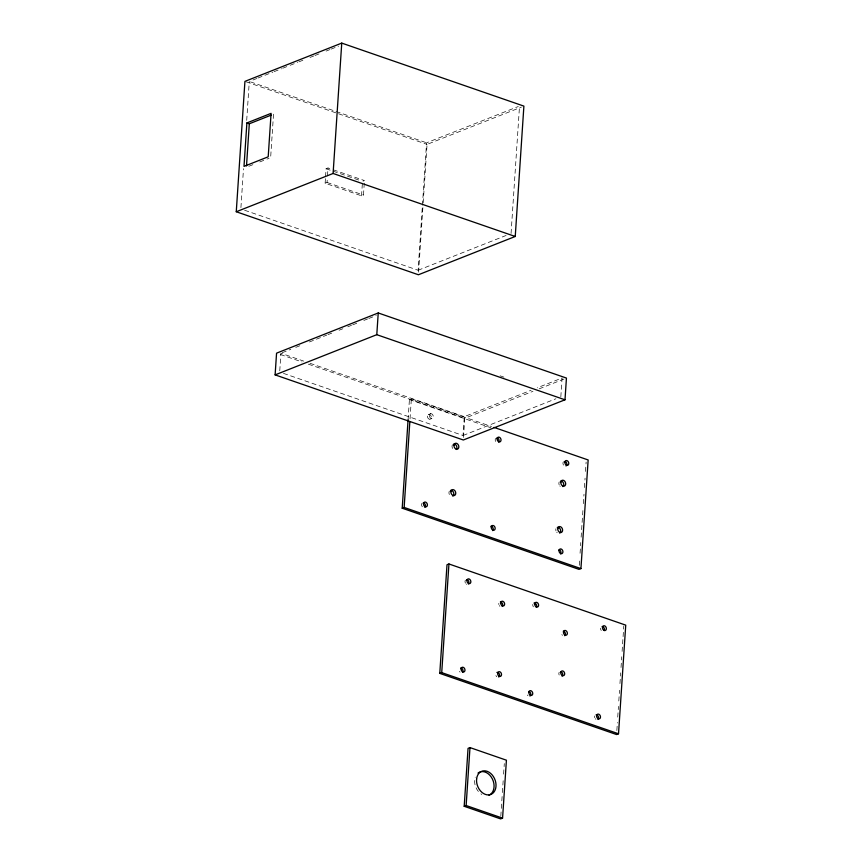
<?xml version="1.0" encoding="UTF-8"?>
<svg xmlns="http://www.w3.org/2000/svg" width="862" height="862" viewBox="0 0 862 862"><rect width="100%" height="100%" fill="white"/><g stroke="black" fill="none" stroke-linecap="round" stroke-linejoin="round"><path stroke-width="0.65" stroke-dasharray="4.31 3.23" d="M240.918 207.591L243.504 168.672M246.704 120.368L249.29 81.459M273.523 114.193L270.636 157.649L267.005 159.082M279.762 370.811L280.926 353.237L303.683 361.103M364.27 183.207L363.484 195.049L361.544 195.825L325.114 183.218L325.47 177.949M325.556 176.635L326.073 168.736L328.013 167.971L331.784 169.275M325.114 183.218L327.054 182.453L327.398 177.184M327.485 175.87L328.013 167.971M361.544 195.825L362.503 181.332L364.443 180.567L333.034 169.706M408.082 419.675L409.418 399.559L411.357 398.794L491.491 426.518M244.625 210.242L418.113 270.259L426.571 142.79L518.288 106.522M418.587 272.101L423.091 204.262M423.177 202.926L427.067 144.396L521.413 107.093M410.021 418.91L411.357 398.794M283.469 373.375L463.034 435.493L464.284 416.658L531.132 390.227M463.497 437.443L464.769 418.275L532.964 391.305M511.058 233.505L519.527 106.037M500.8 816.271L501.242 809.687M501.328 808.362L502.287 793.88M502.374 792.566L503.171 780.713M503.602 774.13L504.302 763.592M560.828 396.822L562.078 377.998L537.317 387.781M579.275 565.343L579.717 558.63M580.072 553.264L580.783 542.543M581.139 537.177L582.033 523.762M582.119 522.415L582.927 510.347M583.369 503.645L583.994 494.249M584.436 487.547L585.061 478.162M585.503 471.449L586.128 462.064M616.847 730.523L617.386 722.475M617.742 717.109L618.453 706.377M618.808 701.011L619.519 690.279M619.961 683.577L620.672 672.845M621.028 667.479L621.75 656.758M622.105 651.392L622.989 637.977M623.086 636.63L623.797 625.909M253.008 79.994L256.725 78.517M257.964 78.033L272.845 72.149M274.084 71.665L281.518 68.723M282.758 68.227L288.953 65.781M290.192 65.286L297.627 62.344M298.866 61.859L305.062 59.403M310.018 57.452L313.746 55.976M314.986 55.491L321.181 53.035M326.138 51.073L329.855 49.608M331.094 49.112L338.529 46.171M248.849 166.269L254.893 163.877M259.742 161.959L265.787 159.567M418.113 270.259L506.102 235.466M282.165 352.741L290.828 349.315M295.785 347.354L301.969 344.908M309.404 341.977L326.73 335.124M327.969 334.628L331.687 333.163M339.111 330.221L342.828 328.756M347.774 326.795L351.491 325.33M352.73 324.845L358.915 322.399M363.872 320.438L367.578 318.972M368.817 318.477L376.252 315.546M428.823 414.439L430.752 413.674M429.966 419.244L431.894 418.479M539.159 388.859L563.963 379.054M463.034 435.493L555.871 398.783M250.562 81.901L426.571 142.79M246.187 81.825L337.257 113.331M338.529 113.762L427.067 144.396M326.073 168.736L361.253 180.901M327.054 182.453L363.484 195.049M500.132 375.832L503.925 377.136M310.008 363.29L464.284 416.658M280.376 354.476L301.991 361.954M308.359 364.152L464.769 418.275M409.418 399.559L490.823 427.724M481.815 794.408A12.445 9.256 68.4 0 1 480.931 793.848M478.378 791.488A12.445 9.256 68.4 0 1 475.21 777.212M499.885 606.288A2.489 1.853 68.4 0 1 499.26 605.544M498.882 604.607A2.489 1.853 68.4 0 1 498.861 603.292M559.19 675.021A2.489 1.853 68.4 0 1 559.255 672.252M562.455 635.359A2.489 1.853 68.4 0 1 561.884 634.551M496.792 676.724A2.489 1.853 68.4 0 1 495.941 675.528M460.071 672.134A2.489 1.853 68.4 0 1 459.489 671.326M527.997 695.731A2.489 1.853 68.4 0 1 527.372 694.987M595.922 719.307A2.489 1.853 68.4 0 1 595.265 718.639M594.812 717.734A2.489 1.853 68.4 0 1 594.78 715.977M466.644 584.274A2.489 1.853 68.4 0 1 466.288 584.07M465.48 583.186A2.489 1.853 68.4 0 1 465.426 580.191M533.384 606.837A2.489 1.853 68.4 0 1 532.845 604.381M601.288 630.478A2.489 1.853 68.4 0 1 600.534 628.236M560.246 486.351A3.114 2.317 68.4 0 1 559.837 485.931M559.179 484.853A3.114 2.317 68.4 0 1 559.255 481.89M557.175 532.705A3.114 2.317 68.4 0 1 556.755 532.285M556.001 530.906A3.114 2.317 68.4 0 1 555.958 528.718M452.615 448.455A3.114 2.317 68.4 0 1 452.539 444.717M449.382 494.529A3.114 2.317 68.4 0 1 449.317 491.275M422.326 506.77A2.489 1.853 68.4 0 1 422.412 502.977M495.661 441.441A2.489 1.853 68.4 0 1 495.607 438.456M563.554 465.103A2.489 1.853 68.4 0 1 563.489 461.741M429.395 415.301A2.489 1.853 68.4 0 0 432.088 418.447A2.489 1.853 68.4 0 0 432.508 414.493A2.489 1.853 68.4 0 0 429.395 415.301M427.455 416.066A2.489 1.853 68.4 0 0 430.149 419.212A2.489 1.853 68.4 0 0 430.569 415.258A2.489 1.853 68.4 0 0 427.455 416.066"/><path stroke-width="1.29" d="M236.263 211.75L244.927 81.384L341.751 43.1L523.891 106.112L515.239 236.479L418.404 274.762L236.263 211.75L333.098 173.467L515.239 236.479M246.888 122.932L244 166.388L268.201 156.809L271.088 113.353L246.888 122.932L249.312 123.772L271.099 115.152M246.51 165.903L249.312 123.772M275.118 374.884L276.562 353.161L378.235 312.96L566.442 378.073L564.998 399.796L463.325 439.997L275.118 374.884L376.791 334.682L564.998 399.796M333.098 173.467L341.751 43.1M376.791 334.682L378.235 312.96M494.034 427.401L588.153 459.963L580.934 568.597L579.005 569.362L402.209 508.203L408.082 419.675M402.209 508.203L404.138 507.438L409.849 421.593M439.782 673.384L447.001 564.739L448.94 563.974L625.737 625.144L618.517 733.777L616.578 734.543L439.782 673.384L441.721 672.619L618.517 733.777M441.721 672.619L448.94 563.974M464.198 806.293L468.055 748.356L469.984 747.591L506.414 760.198L502.568 818.135L500.628 818.9L464.198 806.293L466.137 805.528L502.568 818.135M466.137 805.528L469.984 747.591M404.138 507.438L580.934 568.597M478.011 773.063A12.445 9.256 68.4 0 1 492.364 778.936A12.445 9.256 68.4 0 1 489.013 795.163M500.359 601.967A2.489 1.853 68.4 0 1 502.449 603.659A2.489 1.853 68.4 0 1 502.158 606.363M560.774 671.713A2.489 1.853 68.4 0 1 562.627 673.707A2.489 1.853 68.4 0 1 562.067 676.196M563.285 631.21A2.489 1.853 68.4 0 1 565.278 633.128A2.489 1.853 68.4 0 1 564.75 635.725M496.889 672.446A2.489 1.853 68.4 0 1 499.357 674.106A2.489 1.853 68.4 0 1 498.753 677.036M460.707 667.975A2.489 1.853 68.4 0 1 462.808 669.666A2.489 1.853 68.4 0 1 462.506 672.371M528.837 691.453A2.489 1.853 68.4 0 1 530.712 693.576A2.489 1.853 68.4 0 1 529.958 696.043M596.041 714.857A2.489 1.853 68.4 0 1 598.314 716.548A2.489 1.853 68.4 0 1 597.872 719.382M466.762 579.62A2.489 1.853 68.4 0 1 468.712 581.419A2.489 1.853 68.4 0 1 468.378 584.005M533.966 603.098A2.489 1.853 68.4 0 1 536.272 604.413A2.489 1.853 68.4 0 1 536.261 607.29M602.096 626.491A2.489 1.853 68.4 0 1 604.079 627.956A2.489 1.853 68.4 0 1 604.133 630.564M560.839 480.953A3.114 2.317 68.4 0 1 563.511 483.226A3.114 2.317 68.4 0 1 562.908 486.61M557.294 527.361A3.114 2.317 68.4 0 1 560.375 529.44A3.114 2.317 68.4 0 1 559.621 533.104M453.757 443.995A3.114 2.317 68.4 0 1 456.537 445.966A3.114 2.317 68.4 0 1 456.235 449.479M450.449 490.392A3.114 2.317 68.4 0 1 453.531 492.471A3.114 2.317 68.4 0 1 452.765 496.135M423.673 502.88A2.489 1.853 68.4 0 1 425.375 504.938A2.489 1.853 68.4 0 1 424.783 507.319M490.887 526.229A2.489 1.853 68.4 0 1 492.989 527.921A2.489 1.853 68.4 0 1 492.687 530.626M559.018 549.708A2.489 1.853 68.4 0 1 560.774 551.464A2.489 1.853 68.4 0 1 560.58 553.91M496.943 437.885A2.489 1.853 68.4 0 1 498.85 439.555A2.489 1.853 68.4 0 1 498.689 442.109M565.052 461.407A2.489 1.853 68.4 0 1 566.787 463.584A2.489 1.853 68.4 0 1 566.011 465.943M476.611 778.968A12.445 9.256 68.4 0 0 490.058 794.699A12.445 9.256 68.4 0 0 492.17 774.916A12.445 9.256 68.4 0 0 476.611 778.968M500.747 602.829A2.489 1.853 68.4 0 0 503.44 605.975A2.489 1.853 68.4 0 0 503.861 602.021A2.489 1.853 68.4 0 0 500.747 602.829M560.796 672.532A2.489 1.853 68.4 0 0 563.489 675.679A2.489 1.853 68.4 0 0 563.91 671.724A2.489 1.853 68.4 0 0 560.796 672.532M563.489 632.062A2.489 1.853 68.4 0 0 566.172 635.208A2.489 1.853 68.4 0 0 566.603 631.253A2.489 1.853 68.4 0 0 563.489 632.062M497.654 673.276A2.489 1.853 68.4 0 0 500.337 676.422A2.489 1.853 68.4 0 0 500.757 672.468A2.489 1.853 68.4 0 0 497.654 673.276M461.105 668.837A2.489 1.853 68.4 0 0 463.788 671.983A2.489 1.853 68.4 0 0 464.209 668.028A2.489 1.853 68.4 0 0 461.105 668.837M528.859 692.283A2.489 1.853 68.4 0 0 531.542 695.429A2.489 1.853 68.4 0 0 531.973 691.464A2.489 1.853 68.4 0 0 528.859 692.283M596.612 715.719A2.489 1.853 68.4 0 0 599.305 718.865A2.489 1.853 68.4 0 0 599.726 714.91A2.489 1.853 68.4 0 0 596.612 715.719M466.967 580.482A2.489 1.853 68.4 0 0 469.661 583.628A2.489 1.853 68.4 0 0 470.081 579.673A2.489 1.853 68.4 0 0 466.967 580.482M534.731 603.917A2.489 1.853 68.4 0 0 537.414 607.063A2.489 1.853 68.4 0 0 537.834 603.109A2.489 1.853 68.4 0 0 534.731 603.917M602.484 627.364A2.489 1.853 68.4 0 0 605.167 630.51A2.489 1.853 68.4 0 0 605.598 626.545A2.489 1.853 68.4 0 0 602.484 627.364M560.839 482.235A3.114 2.317 68.4 0 0 564.201 486.168A3.114 2.317 68.4 0 0 564.729 481.222A3.114 2.317 68.4 0 0 560.839 482.235M557.768 528.578A3.114 2.317 68.4 0 0 561.119 532.511A3.114 2.317 68.4 0 0 561.647 527.566A3.114 2.317 68.4 0 0 557.768 528.578M453.983 445.266A3.114 2.317 68.4 0 0 457.345 449.199A3.114 2.317 68.4 0 0 457.873 444.253A3.114 2.317 68.4 0 0 453.983 445.266M450.912 491.62A3.114 2.317 68.4 0 0 454.274 495.553A3.114 2.317 68.4 0 0 454.802 490.607A3.114 2.317 68.4 0 0 450.912 491.62M423.522 503.656A2.489 1.853 68.4 0 0 426.216 506.802A2.489 1.853 68.4 0 0 426.636 502.848A2.489 1.853 68.4 0 0 423.522 503.656M491.286 527.102A2.489 1.853 68.4 0 0 493.969 530.249A2.489 1.853 68.4 0 0 494.389 526.283A2.489 1.853 68.4 0 0 491.286 527.102M559.039 550.538A2.489 1.853 68.4 0 0 561.722 553.684A2.489 1.853 68.4 0 0 562.153 549.73A2.489 1.853 68.4 0 0 559.039 550.538M497.148 438.736A2.489 1.853 68.4 0 0 499.841 441.883A2.489 1.853 68.4 0 0 500.262 437.928A2.489 1.853 68.4 0 0 497.148 438.736M564.901 462.172A2.489 1.853 68.4 0 0 567.595 465.318A2.489 1.853 68.4 0 0 568.015 461.364A2.489 1.853 68.4 0 0 564.901 462.172"/></g></svg>
